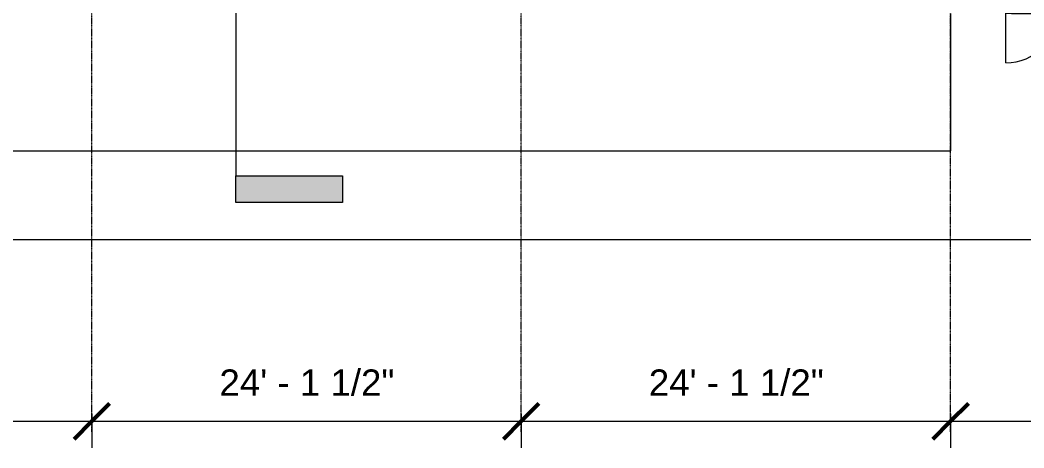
# Model space of a CAD drawing. Header units: inches. Extents: x 21753 to 28474, y -23238 to -20311.
# Drawn here: x 25354 to 26030, y -23093 to -22804 of the extents above; entities that cross this region are included whole.
import ezdxf

# ---------------------------------------------------------------- set-up
doc = ezdxf.new("R2010")
doc.units = ezdxf.units.IN
doc.header["$MEASUREMENT"] = 0
doc.linetypes.add('Grid Line 1_2_', pattern=[0.875, 0.5, -0.125, 0.125, -0.125])
for name, color, linetype, lineweight in [('A-ANNO-DIMS', 211, 'Continuous', 9), ('A-ANNO-DIMS-192', 211, 'Continuous', 9), ('A-DOOR', 31, 'Continuous', 9), ('Conc', 7, 'Continuous', 9), ('G-ANNO-SYMB', 111, 'Continuous', 9), ('S-GRID', 1, 'Continuous', 9)]:
    doc.layers.add(name, color=color, linetype=linetype, lineweight=lineweight)
doc.styles.add('Arial_1', font='arial.ttf', dxfattribs={"height": 17.703593})
doc.dimstyles.new('Linear_-_3_32__Arial', dxfattribs={"dimscale": 12, "dimtxt": 18, "dimasz": 2, "dimexe": 1.5, "dimexo": 1, "dimgap": 1, "dimtad": 1, "dimrnd": 0.25, "dimzin": 1, "dimdsep": 46, "dimlunit": 4, "dimtxsty": 'Arial_1', "dimblk1": 'OBLIQUE', "dimblk2": 'OBLIQUE', "dimsah": 1, "dimcen": 0.09, "dimdle": 1.5, "dimazin": 0, "dimtfac": 1, "dimtdec": 4, "dimtix": 1, "dimtmove": 0, "dimatfit": 3, "dimfxl": 1, "dimtvp": 1, "dimtfill": 1, "dimfrac": 2, "dimtolj": 1, "dimtzin": 0, "dimarcsym": 2})

# ---------------------------------------------------------------- blocks, each defined once
blk = doc.blocks.new('Door_Single_Storefront - one-827452-First Floor Plan')
at = {"layer": 'A-DOOR'}
for p, q in [((-17.59375, -35.1875), (-17.59375, 0)), ((-17.59375, -0.25), (-13.59375, -0.25)), ((-13.59375, -2), (-17.59375, -2)), ((-13.59375, -0.25), (-13.59375, -2)), ((13.59375, -0.25), (-13.59375, -0.25)), ((-13.59375, -1.5), (-13.59375, -0.75)), ((-13.59375, -0.75), (13.59375, -0.75)), ((13.59375, -1.5), (-13.59375, -1.5)), ((-13.59375, -2), (13.59375, -2)), ((13.59375, -2), (13.59375, -0.25)), ((13.59375, -0.25), (17.59375, -0.25)), ((13.59375, -0.75), (13.59375, -1.5)), ((17.59375, -2), (13.59375, -2)), ((17.59375, -0.25), (17.59375, -2))]:
    blk.add_line(p, q, dxfattribs=at)
blk.add_arc((-17.59375, 0), 35.1875, 270, 0, dxfattribs=at)
blk = doc.blocks.new('Section - 3_32_ x 3_8_-18514-First Floor Plan')
at = {"layer": 'G-ANNO-SYMB'}
blk.add_hatch(color=256, dxfattribs=at).paths.add_polyline_path([(0, 0.375), (0, 0), (-0.09375, 0), (-0.09375, 0.375)], flags=0)
for p, q in [((0, 0.375), (-0.09375, 0.375)), ((-0.09375, 0.375), (-0.09375, 0)), ((0, 0), (0, 0.375)), ((-0.09375, 0), (0, 0))]:
    blk.add_line(p, q, dxfattribs=at)
blk = doc.blocks.new('DIMBLOCK44-First Floor Plan')
at = {"layer": 'A-ANNO-DIMS-192', "lineweight": 50}
for p, q in [((25112.39, -23074.53), (25124.39, -23062.53)), ((25401.89, -23074.53), (25413.89, -23062.53)), ((25112.39, -23074.53), (25100.39, -23086.53)), ((25401.89, -23074.53), (25389.89, -23086.53))]:
    blk.add_line(p, q, dxfattribs=at)
at = {"layer": 'A-ANNO-DIMS-192'}
for p, q in [((25112.39, -23069.56), (25112.39, -23092.53)), ((25112.39, -23074.53), (25112.39, -23069.56)), ((25401.89, -23069.56), (25401.89, -23092.53)), ((25401.89, -23074.53), (25401.89, -23069.56)), ((25112.39, -23074.53), (25401.89, -23074.53))]:
    blk.add_line(p, q, dxfattribs=at)
at = {"layer": 'A-ANNO-DIMS-192', "color": 0, "insert": (25198.43, -23039.56), "char_height": 17.7036, "width": 140.8985, "attachment_point": 1, "line_spacing_factor": 0.938532, "style": 'Arial_1', "bg_fill": 3, "box_fill_scale": 1.25, "bg_fill_color": 0, "bg_fill_transparency": 0}
blk.add_mtext('24\' - 1 1/2"', dxfattribs=at)
blk = doc.blocks.new('_Oblique')
at = {"color": 0, "linetype": 'ByBlock', "lineweight": -2}
blk.add_line((-0.5, -0.5), (0.5, 0.5), dxfattribs=at)
blk = doc.blocks.new('DIMBLOCK45-First Floor Plan')
at = {"layer": 'A-ANNO-DIMS-192', "lineweight": 50}
for p, q in [((25401.89, -23074.53), (25413.89, -23062.53)), ((25691.39, -23074.53), (25703.39, -23062.53)), ((25401.89, -23074.53), (25389.89, -23086.53)), ((25691.39, -23074.53), (25679.39, -23086.53))]:
    blk.add_line(p, q, dxfattribs=at)
at = {"layer": 'A-ANNO-DIMS-192'}
for p, q in [((25401.89, -23069.56), (25401.89, -23092.53)), ((25401.89, -23074.53), (25401.89, -23069.56)), ((25691.39, -23069.56), (25691.39, -23092.53)), ((25691.39, -23074.53), (25691.39, -23069.56)), ((25401.89, -23074.53), (25691.39, -23074.53))]:
    blk.add_line(p, q, dxfattribs=at)
at = {"layer": 'A-ANNO-DIMS-192', "color": 0, "insert": (25487.93, -23039.56), "char_height": 17.7036, "width": 140.8985, "attachment_point": 1, "line_spacing_factor": 0.938532, "style": 'Arial_1', "bg_fill": 3, "box_fill_scale": 1.25, "bg_fill_color": 0, "bg_fill_transparency": 0}
blk.add_mtext('24\' - 1 1/2"', dxfattribs=at)
blk = doc.blocks.new('DIMBLOCK46-First Floor Plan')
at = {"layer": 'A-ANNO-DIMS-192', "lineweight": 50}
for p, q in [((25691.39, -23074.53), (25703.39, -23062.53)), ((25980.89, -23074.53), (25992.89, -23062.53)), ((25691.39, -23074.53), (25679.39, -23086.53)), ((25980.89, -23074.53), (25968.89, -23086.53))]:
    blk.add_line(p, q, dxfattribs=at)
at = {"layer": 'A-ANNO-DIMS-192'}
for p, q in [((25691.39, -23069.56), (25691.39, -23092.53)), ((25691.39, -23074.53), (25691.39, -23069.56)), ((25980.89, -23069.56), (25980.89, -23092.53)), ((25980.89, -23074.53), (25980.89, -23069.56)), ((25691.39, -23074.53), (25980.89, -23074.53))]:
    blk.add_line(p, q, dxfattribs=at)
at = {"layer": 'A-ANNO-DIMS-192', "color": 0, "insert": (25777.43, -23039.56), "char_height": 17.7036, "width": 140.8985, "attachment_point": 1, "line_spacing_factor": 0.938532, "style": 'Arial_1', "bg_fill": 3, "box_fill_scale": 1.25, "bg_fill_color": 0, "bg_fill_transparency": 0}
blk.add_mtext('24\' - 1 1/2"', dxfattribs=at)
blk = doc.blocks.new('DIMBLOCK47-First Floor Plan')
at = {"layer": 'A-ANNO-DIMS-192', "lineweight": 50}
for p, q in [((25980.89, -23074.53), (25992.89, -23062.53)), ((26270.39, -23074.53), (26282.39, -23062.53)), ((25980.89, -23074.53), (25968.89, -23086.53)), ((26270.39, -23074.53), (26258.39, -23086.53))]:
    blk.add_line(p, q, dxfattribs=at)
at = {"layer": 'A-ANNO-DIMS-192'}
for p, q in [((25980.89, -23069.56), (25980.89, -23092.53)), ((25980.89, -23074.53), (25980.89, -23069.56)), ((26270.39, -23069.56), (26270.39, -23092.53)), ((26270.39, -23074.53), (26270.39, -23069.56)), ((25980.89, -23074.53), (26288.39, -23074.53))]:
    blk.add_line(p, q, dxfattribs=at)
at = {"layer": 'A-ANNO-DIMS-192', "color": 0, "insert": (26066.93, -23039.56), "char_height": 17.7036, "width": 140.8985, "attachment_point": 1, "line_spacing_factor": 0.938532, "style": 'Arial_1', "bg_fill": 3, "box_fill_scale": 1.25, "bg_fill_color": 0, "bg_fill_transparency": 0}
blk.add_mtext('24\' - 1 1/2"', dxfattribs=at)

msp = doc.modelspace()

# ---------------------------------------------------------------- linework, layer by layer
at = {"layer": 'Conc'}
for p, q in [((25981.015, -22892.067), (25981.015, -22799.428)), ((24292.265, -22892.067), (25981.015, -22892.067)), ((26159.494, -22952.067), (23703.903, -22952.067))]:
    msp.add_line(p, q, dxfattribs=at)
at = {"layer": 'G-ANNO-SYMB'}
msp.add_line((25498.9, -21003.077), (25498.9, -22908.84), dxfattribs=at)
at = {"layer": 'S-GRID', "linetype": 'Grid Line 1_2_'}
for p, q in [((25401.89, -23081.576), (25401.89, -20779.921)), ((25691.39, -23081.576), (25691.39, -20779.921)), ((25980.89, -23081.576), (25980.89, -20779.921))]:
    msp.add_line(p, q, dxfattribs=at)

# ---------------------------------------------------------------- block references
at = {"layer": 'A-DOOR'}
msp.add_blockref('Door_Single_Storefront - one-827452-First Floor Plan', (26035.671, -22797.428), dxfattribs=at)
at = {"layer": 'G-ANNO-SYMB', "extrusion": (0, 0, -1), "xscale": 191.9999999999999, "yscale": 191.9999999999999, "zscale": 191.9999999999999, "rotation": 90.00000000000053}
msp.add_blockref('Section - 3_32_ x 3_8_-18514-First Floor Plan', (-25498.9, -22908.84), dxfattribs=at)

# ---------------------------------------------------------------- next in the draw order: dimensions: what is measured, and where the dimension line sits
at = {"layer": 'A-ANNO-DIMS'}
dim = msp.add_linear_dim(base=(25401.89, -23074.529), p1=(25112.39, -23057.559), p2=(25401.89, -23057.559), dimstyle='Linear_-_3_32__Arial', override={"dimpost": '<>', "dimfxl": 289.5}, dxfattribs=at)
dim.commit()
dim.dimension.update_dxf_attribs({"geometry": 'DIMBLOCK44-First Floor Plan', "text_midpoint": (25257.14, -23053.376)})

# ---------------------------------------------------------------- next in the draw order: dimensions: what is measured, and where the dimension line sits
dim = msp.add_linear_dim(base=(25691.39, -23074.529), p1=(25401.89, -23057.559), p2=(25691.39, -23057.559), dimstyle='Linear_-_3_32__Arial', override={"dimpost": '<>', "dimfxl": 289.5}, dxfattribs=at)
dim.commit()
dim.dimension.update_dxf_attribs({"geometry": 'DIMBLOCK45-First Floor Plan', "text_midpoint": (25546.64, -23053.376)})

# ---------------------------------------------------------------- next in the draw order: dimensions: what is measured, and where the dimension line sits
dim = msp.add_linear_dim(base=(25980.89, -23074.529), p1=(25691.39, -23057.559), p2=(25980.89, -23057.559), dimstyle='Linear_-_3_32__Arial', override={"dimpost": '<>', "dimfxl": 289.5}, dxfattribs=at)
dim.commit()
dim.dimension.update_dxf_attribs({"geometry": 'DIMBLOCK46-First Floor Plan', "text_midpoint": (25836.14, -23053.376)})

# ---------------------------------------------------------------- next in the draw order: dimensions: what is measured, and where the dimension line sits
dim = msp.add_linear_dim(base=(26270.39, -23074.529), p1=(25980.89, -23057.559), p2=(26270.39, -23057.559), dimstyle='Linear_-_3_32__Arial', override={"dimpost": '<>', "dimfxl": 289.5}, dxfattribs=at)
dim.commit()
dim.dimension.update_dxf_attribs({"geometry": 'DIMBLOCK47-First Floor Plan', "text_midpoint": (26125.64, -23053.376)})

doc.saveas('drawing.dxf')
